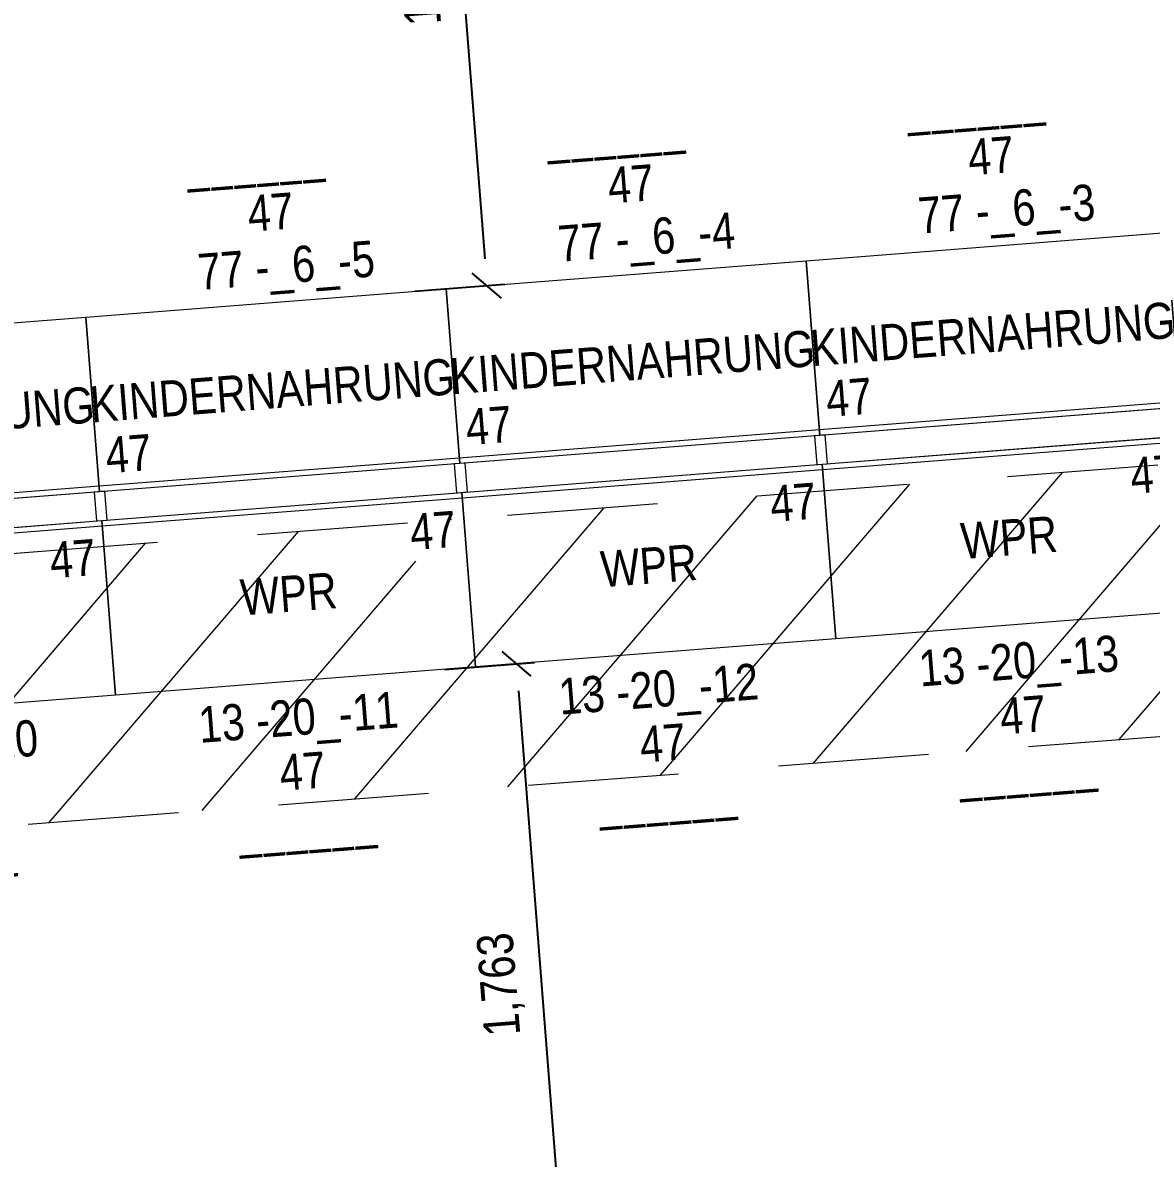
# Model space of a CAD drawing. Header units: millimetres. Extents: x 1954135 to 2038297, y 1349223 to 1397094.
# Drawn here: x 1982601 to 1985725, y 1374464 to 1377608 of the extents above; entities that cross this region are included whole.
import ezdxf
from ezdxf.enums import TextEntityAlignment as Align

# ---------------------------------------------------------------- set-up
doc = ezdxf.new("R2010")
doc.units = ezdxf.units.MM
doc.header["$MEASUREMENT"] = 0
doc.linetypes.add('DGN Style 2', pattern=[694.23873, 416.543238, -277.695492])
doc.layers.get('Defpoints').update_dxf_attribs({"lineweight": 0})
for name, color, linetype, lineweight in [('01_Grundriss', 7, 'Continuous', 0), ('10_Einrichtung', 7, 'Continuous', 0), ('10_Einrichtung (Construction)', 7, 'Continuous', 0), ('20_Sortimentierung', 7, 'Continuous', 0), ('21_Modulnummer', 7, 'Continuous', 0), ('TXT Schrift allgemein', 7, 'Continuous', 13)]:
    doc.layers.add(name, color=color, linetype=linetype, lineweight=lineweight)
doc.styles.add('Rossmann', font='ARIALN.TTF', dxfattribs={"height": 100})
doc.styles.add('Style-Arial Narrow', font='ARIALN.TTF')
doc.dimstyles.new('Rossmann', dxfattribs={"dimtxt": 100, "dimasz": 75, "dimexe": 50, "dimexo": 0.0625, "dimgap": 50, "dimtad": 1, "dimdec": 3, "dimlfac": 0.001, "dimzin": 3, "dimtxsty": 'Rossmann', "dimcen": 0, "dimadec": 3, "dimazin": 0, "dimtfac": 1, "dimtdec": 0, "dimtofl": 0, "dimtmove": 0, "dimatfit": 1, "dimfxl": 200, "dimfxlon": 1, "dimfrac": 2, "dimtolj": 1, "dimtzin": 3, "dimarcsym": 0})

# ---------------------------------------------------------------- blocks, each defined once
blk = doc.blocks.new('_Oblique-1')
at = {"color": 0, "linetype": 'ByBlock', "lineweight": -2}
blk.add_line((0.5, 0.5), (-0.5, -0.5), dxfattribs=at)
blk = doc.blocks.new('*D379')
at = {"layer": '10_Einrichtung', "color": 0, "linetype": 'ByBlock', "lineweight": -2, "transparency": 16777216}
for p, q in [((1983768.6, 1375817.3), (1984017.8, 1375836.8)), ((1983906.2, 1374060), (1984155.4, 1374079.5))]:
    blk.add_line(p, q, dxfattribs=at)
at = {"layer": '10_Einrichtung', "color": 0, "linetype": 'Continuous', "lineweight": -2, "transparency": 16777216}
blk.add_line((1983973.9, 1375758.1), (1984099.7, 1374150.3), dxfattribs=at)
at = {"layer": 'Defpoints', "color": 0, "linetype": 'Continuous', "lineweight": 0, "transparency": 16777216}
for p in [(1983356.6, 1375785), (1984105.5, 1374075.6), (1983264.8, 1374009.8)]:
    blk.add_point(p, dxfattribs=at)
at = {"layer": '10_Einrichtung', "color": 0, "linetype": 'Continuous', "lineweight": -2, "transparency": 16777216, "xscale": 75, "yscale": 75, "zscale": 75}
for p, rotation in [((1983968, 1375832.9), 94.47537400066294), ((1984105.5, 1374075.6), 274.475374000663)]:
    blk.add_blockref('_Oblique-1', p, dxfattribs=dict(at, rotation=rotation))
at = {"layer": '10_Einrichtung', "color": 0, "linetype": 'Continuous', "lineweight": 0, "transparency": 16777216, "insert": (1983927, 1374945.6), "char_height": 100, "attachment_point": 5, "rotation": 94.4754, "style": 'Style-Arial Narrow'}
blk.add_mtext('\\A1;1,763', dxfattribs=at)
blk = doc.blocks.new('*D386')
at = {"layer": '10_Einrichtung', "color": 0, "linetype": 'ByBlock', "lineweight": -2, "transparency": 16777216}
for p, q in [((1983550.1, 1378608.7), (1983799.4, 1378628.2)), ((1983686.7, 1376864.1), (1983935.9, 1376883.6))]:
    blk.add_line(p, q, dxfattribs=at)
at = {"layer": '10_Einrichtung', "color": 0, "linetype": 'Continuous', "lineweight": -2, "transparency": 16777216}
blk.add_line((1983755.4, 1378549.6), (1983880.2, 1376954.4), dxfattribs=at)
at = {"layer": 'Defpoints', "color": 0, "linetype": 'Continuous', "lineweight": 0, "transparency": 16777216}
for p in [(1983317.6, 1378590.5), (1983886.1, 1376879.7), (1983274.7, 1376831.8)]:
    blk.add_point(p, dxfattribs=at)
at = {"layer": '10_Einrichtung', "color": 0, "linetype": 'Continuous', "lineweight": -2, "transparency": 16777216, "xscale": 75, "yscale": 75, "zscale": 75}
for p, rotation in [((1983749.5, 1378624.3), 94.47537400066294), ((1983886.1, 1376879.7), 274.475374000663)]:
    blk.add_blockref('_Oblique-1', p, dxfattribs=dict(at, rotation=rotation))
at = {"layer": '10_Einrichtung', "color": 0, "linetype": 'Continuous', "lineweight": 0, "transparency": 16777216, "insert": (1983708, 1377743.4), "char_height": 100, "attachment_point": 5, "rotation": 94.4754, "style": 'Style-Arial Narrow'}
blk.add_mtext('\\A1;1,750', dxfattribs=at)
blk = doc.blocks.new('*U912')
at = {"layer": '10_Einrichtung', "color": 7, "linetype": 'Continuous', "lineweight": 0}
blk.add_line((-500, 187.5), (500, 187.5), dxfattribs=at)
at = {"layer": '10_Einrichtung', "color": 7, "linetype": 'Continuous', "lineweight": 0, "flags": 128}
for points in [[(-485, 282.5), (-515, 282.5), (-515, 202.5), (-485, 202.5)], [(515, 282.5), (485, 282.5), (485, 202.5), (515, 202.5)], [(-500, 202.5), (500, 202.5), (500, -282.5), (-500, -282.5)]]:
    blk.add_lwpolyline(points, close=True, dxfattribs=at)
at = {"layer": '10_Einrichtung (Construction)', "color": 3, "linetype": 'Continuous', "lineweight": 0}
for p, q in [((-500, 202.5), (-500, -282.5)), ((500, 202.5), (500, -282.5))]:
    blk.add_line(p, q, dxfattribs=at)
at = {"layer": '10_Einrichtung (Construction)', "color": 5, "linetype": 'Continuous', "lineweight": 0}
blk.add_line((-500, 202.5), (500, 202.5), dxfattribs=at)
at = {"layer": '10_Einrichtung', "color": 7, "linetype": 'Continuous', "lineweight": 0, "style": 'Rossmann'}
blk.add_text('47', height=100, rotation=180, dxfattribs=at).set_placement((411.7, 103.6), align=Align.MIDDLE_CENTER)
blk = doc.blocks.new('R1 47_77')
at = {"layer": '10_Einrichtung', "color": 7, "linetype": 'Continuous', "lineweight": 0}
blk.add_blockref('*U912', (500, -242.5), dxfattribs=at)
blk = doc.blocks.new('I1 47_77')
at = {"layer": '10_Einrichtung', "color": 7, "linetype": 'Continuous', "lineweight": 0}
blk.add_blockref('R1 47_77', (0, 0), dxfattribs=at)
at = {"layer": '20_Sortimentierung', "color": 7, "linetype": 'Continuous', "lineweight": 0, "style": 'Style-Arial Narrow'}
blk.add_attdef('I1 47_77_0', text='', height=100, rotation=180, dxfattribs=at).set_placement((501.1, -282.5), align=Align.MIDDLE_CENTER)
at = {"layer": '21_Modulnummer', "color": 7, "linetype": 'Continuous', "lineweight": 0, "insert": (435.8, -675), "char_height": 100, "attachment_point": 2, "rotation": 180, "line_spacing_factor": 0.6, "style": 'Style-Arial Narrow'}
blk.add_mtext('77 -_6_-6', dxfattribs=at)
at = {"layer": '21_Modulnummer', "color": 251, "linetype": 'Continuous', "lineweight": 0, "style": 'Style-Arial Narrow'}
blk.add_attdef('I1 47_77_0', text='', height=100, rotation=180, dxfattribs=at).set_placement((467.6, -825), align=Align.TOP_CENTER)
at = {"layer": '21_Modulnummer', "color": 5, "linetype": 'Continuous', "lineweight": 0, "style": 'Style-Arial Narrow'}
blk.add_attdef('I1 47_77_0', text='', height=100, rotation=180, dxfattribs=at).set_placement((500, -975), align=Align.TOP_CENTER)
blk = doc.blocks.new('*U915')
at = {"layer": '10_Einrichtung', "color": 7, "linetype": 'Continuous', "lineweight": 0}
blk.add_line((-500, 187.5), (500, 187.5), dxfattribs=at)
at = {"layer": '10_Einrichtung', "color": 7, "linetype": 'Continuous', "lineweight": 0, "flags": 128}
for points in [[(-485, 282.5), (-515, 282.5), (-515, 202.5), (-485, 202.5)], [(515, 282.5), (485, 282.5), (485, 202.5), (515, 202.5)], [(-500, 202.5), (500, 202.5), (500, -282.5), (-500, -282.5)]]:
    blk.add_lwpolyline(points, close=True, dxfattribs=at)
at = {"layer": '10_Einrichtung (Construction)', "color": 3, "linetype": 'Continuous', "lineweight": 0}
for p, q in [((-500, 202.5), (-500, -282.5)), ((500, 202.5), (500, -282.5))]:
    blk.add_line(p, q, dxfattribs=at)
at = {"layer": '10_Einrichtung (Construction)', "color": 5, "linetype": 'Continuous', "lineweight": 0}
blk.add_line((-500, 202.5), (500, 202.5), dxfattribs=at)
at = {"layer": '10_Einrichtung', "color": 7, "linetype": 'Continuous', "lineweight": 0, "style": 'Rossmann'}
blk.add_text('47', height=100, rotation=180, dxfattribs=at).set_placement((411.7, 103.6), align=Align.MIDDLE_CENTER)
blk = doc.blocks.new('R1 47_78')
at = {"layer": '10_Einrichtung', "color": 7, "linetype": 'Continuous', "lineweight": 0}
blk.add_blockref('*U915', (500, -242.5), dxfattribs=at)
blk = doc.blocks.new('I1 47_78')
at = {"layer": '10_Einrichtung', "color": 7, "linetype": 'Continuous', "lineweight": 0}
blk.add_blockref('R1 47_78', (0, 0), dxfattribs=at)
at = {"layer": '20_Sortimentierung', "color": 7, "linetype": 'Continuous', "lineweight": 0, "style": 'Style-Arial Narrow'}
blk.add_attdef('I1 47_78_0', text='', height=100, rotation=180, dxfattribs=at).set_placement((501.1, -282.5), align=Align.MIDDLE_CENTER)
at = {"layer": '21_Modulnummer', "color": 7, "linetype": 'Continuous', "lineweight": 0, "insert": (435.8, -675), "char_height": 100, "attachment_point": 2, "rotation": 180, "line_spacing_factor": 0.6, "style": 'Style-Arial Narrow'}
blk.add_mtext('77 -_6_-5', dxfattribs=at)
at = {"layer": '21_Modulnummer', "color": 251, "linetype": 'Continuous', "lineweight": 0, "style": 'Style-Arial Narrow'}
blk.add_attdef('I1 47_78_0', text='', height=100, rotation=180, dxfattribs=at).set_placement((467.6, -825), align=Align.TOP_CENTER)
at = {"layer": '21_Modulnummer', "color": 5, "linetype": 'Continuous', "lineweight": 0, "style": 'Style-Arial Narrow'}
blk.add_attdef('I1 47_78_0', text='', height=100, rotation=180, dxfattribs=at).set_placement((500, -975), align=Align.TOP_CENTER)
blk = doc.blocks.new('*U918')
at = {"layer": '10_Einrichtung', "color": 7, "linetype": 'Continuous', "lineweight": 0}
blk.add_line((-500, 187.5), (500, 187.5), dxfattribs=at)
at = {"layer": '10_Einrichtung', "color": 7, "linetype": 'Continuous', "lineweight": 0, "flags": 128}
for points in [[(-485, 282.5), (-515, 282.5), (-515, 202.5), (-485, 202.5)], [(515, 282.5), (485, 282.5), (485, 202.5), (515, 202.5)], [(-500, 202.5), (500, 202.5), (500, -282.5), (-500, -282.5)]]:
    blk.add_lwpolyline(points, close=True, dxfattribs=at)
at = {"layer": '10_Einrichtung (Construction)', "color": 3, "linetype": 'Continuous', "lineweight": 0}
for p, q in [((-500, 202.5), (-500, -282.5)), ((500, 202.5), (500, -282.5))]:
    blk.add_line(p, q, dxfattribs=at)
at = {"layer": '10_Einrichtung (Construction)', "color": 5, "linetype": 'Continuous', "lineweight": 0}
blk.add_line((-500, 202.5), (500, 202.5), dxfattribs=at)
at = {"layer": '10_Einrichtung', "color": 7, "linetype": 'Continuous', "lineweight": 0, "style": 'Rossmann'}
blk.add_text('47', height=100, rotation=180, dxfattribs=at).set_placement((411.7, 103.6), align=Align.MIDDLE_CENTER)
blk = doc.blocks.new('R1 47_79')
at = {"layer": '10_Einrichtung', "color": 7, "linetype": 'Continuous', "lineweight": 0}
blk.add_blockref('*U918', (500, -242.5), dxfattribs=at)
blk = doc.blocks.new('I1 47_79')
at = {"layer": '10_Einrichtung', "color": 7, "linetype": 'Continuous', "lineweight": 0}
blk.add_blockref('R1 47_79', (0, 0), dxfattribs=at)
at = {"layer": '20_Sortimentierung', "color": 7, "linetype": 'Continuous', "lineweight": 0, "style": 'Style-Arial Narrow'}
blk.add_attdef('I1 47_79_0', text='', height=100, rotation=180, dxfattribs=at).set_placement((501.1, -282.5), align=Align.MIDDLE_CENTER)
at = {"layer": '21_Modulnummer', "color": 7, "linetype": 'Continuous', "lineweight": 0, "insert": (435.8, -675), "char_height": 100, "attachment_point": 2, "rotation": 180, "line_spacing_factor": 0.6, "style": 'Style-Arial Narrow'}
blk.add_mtext('77 -_6_-4', dxfattribs=at)
at = {"layer": '21_Modulnummer', "color": 251, "linetype": 'Continuous', "lineweight": 0, "style": 'Style-Arial Narrow'}
blk.add_attdef('I1 47_79_0', text='', height=100, rotation=180, dxfattribs=at).set_placement((467.6, -825), align=Align.TOP_CENTER)
at = {"layer": '21_Modulnummer', "color": 5, "linetype": 'Continuous', "lineweight": 0, "style": 'Style-Arial Narrow'}
blk.add_attdef('I1 47_79_0', text='', height=100, rotation=180, dxfattribs=at).set_placement((500, -975), align=Align.TOP_CENTER)
blk = doc.blocks.new('*U921')
at = {"layer": '10_Einrichtung', "color": 7, "linetype": 'Continuous', "lineweight": 0}
blk.add_line((-500, 187.5), (500, 187.5), dxfattribs=at)
at = {"layer": '10_Einrichtung', "color": 7, "linetype": 'Continuous', "lineweight": 0, "flags": 128}
for points in [[(-485, 282.5), (-515, 282.5), (-515, 202.5), (-485, 202.5)], [(515, 282.5), (485, 282.5), (485, 202.5), (515, 202.5)], [(-500, 202.5), (500, 202.5), (500, -282.5), (-500, -282.5)]]:
    blk.add_lwpolyline(points, close=True, dxfattribs=at)
at = {"layer": '10_Einrichtung (Construction)', "color": 3, "linetype": 'Continuous', "lineweight": 0}
for p, q in [((-500, 202.5), (-500, -282.5)), ((500, 202.5), (500, -282.5))]:
    blk.add_line(p, q, dxfattribs=at)
at = {"layer": '10_Einrichtung (Construction)', "color": 5, "linetype": 'Continuous', "lineweight": 0}
blk.add_line((-500, 202.5), (500, 202.5), dxfattribs=at)
at = {"layer": '10_Einrichtung', "color": 7, "linetype": 'Continuous', "lineweight": 0, "style": 'Rossmann'}
blk.add_text('47', height=100, rotation=180, dxfattribs=at).set_placement((411.7, 103.6), align=Align.MIDDLE_CENTER)
blk = doc.blocks.new('R1 47_80')
at = {"layer": '10_Einrichtung', "color": 7, "linetype": 'Continuous', "lineweight": 0}
blk.add_blockref('*U921', (500, -242.5), dxfattribs=at)
blk = doc.blocks.new('I1 47_80')
at = {"layer": '10_Einrichtung', "color": 7, "linetype": 'Continuous', "lineweight": 0}
blk.add_blockref('R1 47_80', (0, 0), dxfattribs=at)
at = {"layer": '20_Sortimentierung', "color": 7, "linetype": 'Continuous', "lineweight": 0, "style": 'Style-Arial Narrow'}
blk.add_attdef('I1 47_80_0', text='', height=100, rotation=180, dxfattribs=at).set_placement((501.1, -282.5), align=Align.MIDDLE_CENTER)
at = {"layer": '21_Modulnummer', "color": 7, "linetype": 'Continuous', "lineweight": 0, "insert": (435.8, -675), "char_height": 100, "attachment_point": 2, "rotation": 180, "line_spacing_factor": 0.6, "style": 'Style-Arial Narrow'}
blk.add_mtext('77 -_6_-3', dxfattribs=at)
at = {"layer": '21_Modulnummer', "color": 251, "linetype": 'Continuous', "lineweight": 0, "style": 'Style-Arial Narrow'}
blk.add_attdef('I1 47_80_0', text='', height=100, rotation=180, dxfattribs=at).set_placement((467.6, -825), align=Align.TOP_CENTER)
at = {"layer": '21_Modulnummer', "color": 5, "linetype": 'Continuous', "lineweight": 0, "style": 'Style-Arial Narrow'}
blk.add_attdef('I1 47_80_0', text='', height=100, rotation=180, dxfattribs=at).set_placement((500, -975), align=Align.TOP_CENTER)
blk = doc.blocks.new('*U966')
at = {"layer": '10_Einrichtung', "color": 7, "linetype": 'Continuous', "lineweight": 0}
blk.add_line((-500, 187.5), (500, 187.5), dxfattribs=at)
at = {"layer": '10_Einrichtung', "color": 7, "linetype": 'Continuous', "lineweight": 0, "flags": 128}
for points in [[(-485, 282.5), (-515, 282.5), (-515, 202.5), (-485, 202.5)], [(515, 282.5), (485, 282.5), (485, 202.5), (515, 202.5)], [(-500, 202.5), (500, 202.5), (500, -282.5), (-500, -282.5)]]:
    blk.add_lwpolyline(points, close=True, dxfattribs=at)
at = {"layer": '10_Einrichtung (Construction)', "color": 3, "linetype": 'Continuous', "lineweight": 0}
for p, q in [((-500, 202.5), (-500, -282.5)), ((500, 202.5), (500, -282.5))]:
    blk.add_line(p, q, dxfattribs=at)
at = {"layer": '10_Einrichtung (Construction)', "color": 5, "linetype": 'Continuous', "lineweight": 0}
blk.add_line((-500, 202.5), (500, 202.5), dxfattribs=at)
at = {"layer": '10_Einrichtung', "color": 7, "linetype": 'Continuous', "lineweight": 0, "style": 'Rossmann'}
blk.add_text('47', height=100, dxfattribs=at).set_placement((411.7, 103.6), align=Align.MIDDLE_CENTER)
blk = doc.blocks.new('R1 47_95')
at = {"layer": '10_Einrichtung', "color": 7, "linetype": 'Continuous', "lineweight": 0}
blk.add_blockref('*U966', (500, -242.5), dxfattribs=at)
blk = doc.blocks.new('I1 47_95')
at = {"layer": '10_Einrichtung', "color": 7, "linetype": 'Continuous', "lineweight": 0}
blk.add_blockref('R1 47_95', (0, 0), dxfattribs=at)
at = {"layer": '20_Sortimentierung', "color": 7, "linetype": 'Continuous', "lineweight": 0, "style": 'Style-Arial Narrow'}
blk.add_attdef('I1 47_95_0', text='', height=100, dxfattribs=at).set_placement((500, -282.5), align=Align.MIDDLE_CENTER)
at = {"layer": '21_Modulnummer', "color": 7, "linetype": 'Continuous', "lineweight": 0, "insert": (500, -575), "char_height": 100, "attachment_point": 2, "line_spacing_factor": 0.6, "style": 'Style-Arial Narrow'}
blk.add_mtext('13 -20_-13', dxfattribs=at)
at = {"layer": '21_Modulnummer', "color": 251, "linetype": 'Continuous', "lineweight": 0, "style": 'Style-Arial Narrow'}
blk.add_attdef('I1 47_95_0', text='', height=100, dxfattribs=at).set_placement((500, -725), align=Align.TOP_CENTER)
at = {"layer": '21_Modulnummer', "color": 5, "linetype": 'Continuous', "lineweight": 0, "style": 'Style-Arial Narrow'}
blk.add_attdef('I1 47_95_0', text='', height=100, dxfattribs=at).set_placement((500, -875), align=Align.TOP_CENTER)
blk = doc.blocks.new('*U969')
at = {"layer": '10_Einrichtung', "color": 7, "linetype": 'Continuous', "lineweight": 0}
blk.add_line((-500, 187.5), (500, 187.5), dxfattribs=at)
at = {"layer": '10_Einrichtung', "color": 7, "linetype": 'Continuous', "lineweight": 0, "flags": 128}
for points in [[(-485, 282.5), (-515, 282.5), (-515, 202.5), (-485, 202.5)], [(515, 282.5), (485, 282.5), (485, 202.5), (515, 202.5)], [(-500, 202.5), (500, 202.5), (500, -282.5), (-500, -282.5)]]:
    blk.add_lwpolyline(points, close=True, dxfattribs=at)
at = {"layer": '10_Einrichtung (Construction)', "color": 3, "linetype": 'Continuous', "lineweight": 0}
for p, q in [((-500, 202.5), (-500, -282.5)), ((500, 202.5), (500, -282.5))]:
    blk.add_line(p, q, dxfattribs=at)
at = {"layer": '10_Einrichtung (Construction)', "color": 5, "linetype": 'Continuous', "lineweight": 0}
blk.add_line((-500, 202.5), (500, 202.5), dxfattribs=at)
at = {"layer": '10_Einrichtung', "color": 7, "linetype": 'Continuous', "lineweight": 0, "style": 'Rossmann'}
blk.add_text('47', height=100, dxfattribs=at).set_placement((411.7, 103.6), align=Align.MIDDLE_CENTER)
blk = doc.blocks.new('R1 47_96')
at = {"layer": '10_Einrichtung', "color": 7, "linetype": 'Continuous', "lineweight": 0}
blk.add_blockref('*U969', (500, -242.5), dxfattribs=at)
blk = doc.blocks.new('I1 47_96')
at = {"layer": '10_Einrichtung', "color": 7, "linetype": 'Continuous', "lineweight": 0}
blk.add_blockref('R1 47_96', (0, 0), dxfattribs=at)
at = {"layer": '20_Sortimentierung', "color": 7, "linetype": 'Continuous', "lineweight": 0, "style": 'Style-Arial Narrow'}
blk.add_attdef('I1 47_96_0', text='', height=100, dxfattribs=at).set_placement((500, -282.5), align=Align.MIDDLE_CENTER)
at = {"layer": '21_Modulnummer', "color": 7, "linetype": 'Continuous', "lineweight": 0, "insert": (500, -575), "char_height": 100, "attachment_point": 2, "line_spacing_factor": 0.6, "style": 'Style-Arial Narrow'}
blk.add_mtext('13 -20_-12', dxfattribs=at)
at = {"layer": '21_Modulnummer', "color": 251, "linetype": 'Continuous', "lineweight": 0, "style": 'Style-Arial Narrow'}
blk.add_attdef('I1 47_96_0', text='', height=100, dxfattribs=at).set_placement((500, -725), align=Align.TOP_CENTER)
at = {"layer": '21_Modulnummer', "color": 5, "linetype": 'Continuous', "lineweight": 0, "style": 'Style-Arial Narrow'}
blk.add_attdef('I1 47_96_0', text='', height=100, dxfattribs=at).set_placement((500, -875), align=Align.TOP_CENTER)
blk = doc.blocks.new('*U972')
at = {"layer": '10_Einrichtung', "color": 7, "linetype": 'Continuous', "lineweight": 0}
blk.add_line((-500, 187.5), (500, 187.5), dxfattribs=at)
at = {"layer": '10_Einrichtung', "color": 7, "linetype": 'Continuous', "lineweight": 0, "flags": 128}
for points in [[(-485, 282.5), (-515, 282.5), (-515, 202.5), (-485, 202.5)], [(515, 282.5), (485, 282.5), (485, 202.5), (515, 202.5)], [(-500, 202.5), (500, 202.5), (500, -282.5), (-500, -282.5)]]:
    blk.add_lwpolyline(points, close=True, dxfattribs=at)
at = {"layer": '10_Einrichtung (Construction)', "color": 3, "linetype": 'Continuous', "lineweight": 0}
for p, q in [((-500, 202.5), (-500, -282.5)), ((500, 202.5), (500, -282.5))]:
    blk.add_line(p, q, dxfattribs=at)
at = {"layer": '10_Einrichtung (Construction)', "color": 5, "linetype": 'Continuous', "lineweight": 0}
blk.add_line((-500, 202.5), (500, 202.5), dxfattribs=at)
at = {"layer": '10_Einrichtung', "color": 7, "linetype": 'Continuous', "lineweight": 0, "style": 'Rossmann'}
blk.add_text('47', height=100, dxfattribs=at).set_placement((411.7, 103.6), align=Align.MIDDLE_CENTER)
blk = doc.blocks.new('R1 47_97')
at = {"layer": '10_Einrichtung', "color": 7, "linetype": 'Continuous', "lineweight": 0}
blk.add_blockref('*U972', (500, -242.5), dxfattribs=at)
blk = doc.blocks.new('I1 47_97')
at = {"layer": '10_Einrichtung', "color": 7, "linetype": 'Continuous', "lineweight": 0}
blk.add_blockref('R1 47_97', (0, 0), dxfattribs=at)
at = {"layer": '20_Sortimentierung', "color": 7, "linetype": 'Continuous', "lineweight": 0, "style": 'Style-Arial Narrow'}
blk.add_attdef('I1 47_97_0', text='', height=100, dxfattribs=at).set_placement((500, -282.5), align=Align.MIDDLE_CENTER)
at = {"layer": '21_Modulnummer', "color": 7, "linetype": 'Continuous', "lineweight": 0, "insert": (500, -575), "char_height": 100, "attachment_point": 2, "line_spacing_factor": 0.6, "style": 'Style-Arial Narrow'}
blk.add_mtext('13 -20_-11', dxfattribs=at)
at = {"layer": '21_Modulnummer', "color": 251, "linetype": 'Continuous', "lineweight": 0, "style": 'Style-Arial Narrow'}
blk.add_attdef('I1 47_97_0', text='', height=100, dxfattribs=at).set_placement((500, -725), align=Align.TOP_CENTER)
at = {"layer": '21_Modulnummer', "color": 5, "linetype": 'Continuous', "lineweight": 0, "style": 'Style-Arial Narrow'}
blk.add_attdef('I1 47_97_0', text='', height=100, dxfattribs=at).set_placement((500, -875), align=Align.TOP_CENTER)
blk = doc.blocks.new('*U975')
at = {"layer": '10_Einrichtung', "color": 7, "linetype": 'Continuous', "lineweight": 0}
blk.add_line((-500, 187.5), (500, 187.5), dxfattribs=at)
at = {"layer": '10_Einrichtung', "color": 7, "linetype": 'Continuous', "lineweight": 0, "flags": 128}
for points in [[(-485, 282.5), (-515, 282.5), (-515, 202.5), (-485, 202.5)], [(515, 282.5), (485, 282.5), (485, 202.5), (515, 202.5)], [(-500, 202.5), (500, 202.5), (500, -282.5), (-500, -282.5)]]:
    blk.add_lwpolyline(points, close=True, dxfattribs=at)
at = {"layer": '10_Einrichtung (Construction)', "color": 3, "linetype": 'Continuous', "lineweight": 0}
for p, q in [((-500, 202.5), (-500, -282.5)), ((500, 202.5), (500, -282.5))]:
    blk.add_line(p, q, dxfattribs=at)
at = {"layer": '10_Einrichtung (Construction)', "color": 5, "linetype": 'Continuous', "lineweight": 0}
blk.add_line((-500, 202.5), (500, 202.5), dxfattribs=at)
at = {"layer": '10_Einrichtung', "color": 7, "linetype": 'Continuous', "lineweight": 0, "style": 'Rossmann'}
blk.add_text('47', height=100, dxfattribs=at).set_placement((411.7, 103.6), align=Align.MIDDLE_CENTER)
blk = doc.blocks.new('R1 47_98')
at = {"layer": '10_Einrichtung', "color": 7, "linetype": 'Continuous', "lineweight": 0}
blk.add_blockref('*U975', (500, -242.5), dxfattribs=at)
blk = doc.blocks.new('I1 47_98')
at = {"layer": '10_Einrichtung', "color": 7, "linetype": 'Continuous', "lineweight": 0}
blk.add_blockref('R1 47_98', (0, 0), dxfattribs=at)
at = {"layer": '20_Sortimentierung', "color": 7, "linetype": 'Continuous', "lineweight": 0, "style": 'Style-Arial Narrow'}
blk.add_attdef('I1 47_98_0', text='', height=100, dxfattribs=at).set_placement((500, -282.5), align=Align.MIDDLE_CENTER)
at = {"layer": '21_Modulnummer', "color": 7, "linetype": 'Continuous', "lineweight": 0, "insert": (500, -575), "char_height": 100, "attachment_point": 2, "line_spacing_factor": 0.6, "style": 'Style-Arial Narrow'}
blk.add_mtext('13 -20_-10', dxfattribs=at)
at = {"layer": '21_Modulnummer', "color": 251, "linetype": 'Continuous', "lineweight": 0, "style": 'Style-Arial Narrow'}
blk.add_attdef('I1 47_98_0', text='', height=100, dxfattribs=at).set_placement((500, -725), align=Align.TOP_CENTER)
at = {"layer": '21_Modulnummer', "color": 5, "linetype": 'Continuous', "lineweight": 0, "style": 'Style-Arial Narrow'}
blk.add_attdef('I1 47_98_0', text='', height=100, dxfattribs=at).set_placement((500, -875), align=Align.TOP_CENTER)
blk = doc.blocks.new('Schraffur-A0591KVM3P')
at = {"color": 0, "linetype": 'ByBlock', "lineweight": -2}
for p, q in [((982.74, 0), (1057.74, 75)), ((1035.73, 10.57), (1100.17, 75)), ((1067.59, 0), (1142.59, 75)), ((1110.02, 0), (1185.02, 75)), ((1152.44, 0), (1227.44, 75)), ((1194.87, 0), (1269.87, 75)), ((1248.03, 10.73), (1312.3, 75)), ((1279.72, 0), (1354.72, 75)), ((1322.15, 0), (1397.15, 75))]:
    blk.add_line(p, q, dxfattribs=at)
blk.add_point((1237.3, 0), dxfattribs=at)

msp = doc.modelspace()

# ---------------------------------------------------------------- linework, layer by layer
at = {"layer": '01_Grundriss', "color": 251, "linetype": 'DGN Style 2'}
for p, q in [((1974945.2331, 1375547.0482), (1996124.5009, 1377188.2)), ((1975003.1833, 1374799.1945), (1996182.451, 1376440.3463))]:
    msp.add_line(p, q, dxfattribs=at)

# ---------------------------------------------------------------- block references
at = {"layer": '01_Grundriss', "color": 251, "linetype": 'DGN Style 2', "xscale": 10.0012742040222, "yscale": 10.0012742040222, "zscale": 10.0012742040222, "rotation": 184.430915596704}
msp.add_blockref('Schraffur-A0591KVM3P', (1996124.5001, 1377188.2008), dxfattribs=at)
at = {"layer": 'TXT Schrift allgemein'}
ref = msp.add_blockref('I1 47_80', (1985808.0152, 1376503.492), dxfattribs=dict(at, rotation=184.4753740006629))
ref.add_attrib('I1 47_80_0', '47', dxfattribs={"layer": '21_Modulnummer', "color": 251, "linetype": 'Continuous', "lineweight": 0, "height": 100, "rotation": 4.475374, "style": 'Style-Arial Narrow'}).set_placement((1985277.498, 1377289.4919), align=Align.TOP_CENTER)
ref.add_attrib('I1 47_80_0', 'KINDERNAHRUNG', dxfattribs={"layer": '20_Sortimentierung', "color": 7, "linetype": 'Continuous', "lineweight": 0, "height": 100, "rotation": 4.475374, "style": 'Style-Arial Narrow'}).set_placement((1985286.4182, 1376746.031), align=Align.MIDDLE_CENTER)
ref.add_attrib('I1 47_80_0', '______', dxfattribs={"layer": '21_Modulnummer', "color": 5, "linetype": 'Continuous', "lineweight": 0, "height": 100, "rotation": 4.475374, "style": 'Style-Arial Narrow'}).set_placement((1985233.4598, 1377436.5039), align=Align.TOP_CENTER)
ref = msp.add_blockref('I1 47_79', (1984811.0642, 1376425.4614), dxfattribs=dict(at, rotation=184.4753740006629))
ref.add_attrib('I1 47_79_0', '47', dxfattribs={"layer": '21_Modulnummer', "color": 251, "linetype": 'Continuous', "lineweight": 0, "height": 100, "rotation": 4.475374, "style": 'Style-Arial Narrow'}).set_placement((1984280.547, 1377211.4613), align=Align.TOP_CENTER)
ref.add_attrib('I1 47_79_0', 'KINDERNAHRUNG', dxfattribs={"layer": '20_Sortimentierung', "color": 7, "linetype": 'Continuous', "lineweight": 0, "height": 100, "rotation": 4.475374, "style": 'Style-Arial Narrow'}).set_placement((1984289.4673, 1376668.0003), align=Align.MIDDLE_CENTER)
ref.add_attrib('I1 47_79_0', '______', dxfattribs={"layer": '21_Modulnummer', "color": 5, "linetype": 'Continuous', "lineweight": 0, "height": 100, "rotation": 4.475374, "style": 'Style-Arial Narrow'}).set_placement((1984236.5089, 1377358.4732), align=Align.TOP_CENTER)
ref = msp.add_blockref('I1 47_78', (1983814.1132, 1376347.4308), dxfattribs=dict(at, rotation=184.4753740006629))
ref.add_attrib('I1 47_78_0', '47', dxfattribs={"layer": '21_Modulnummer', "color": 251, "linetype": 'Continuous', "lineweight": 0, "height": 100, "rotation": 4.475374, "style": 'Style-Arial Narrow'}).set_placement((1983283.596, 1377133.4307), align=Align.TOP_CENTER)
ref.add_attrib('I1 47_78_0', 'KINDERNAHRUNG', dxfattribs={"layer": '20_Sortimentierung', "color": 7, "linetype": 'Continuous', "lineweight": 0, "height": 100, "rotation": 4.475374, "style": 'Style-Arial Narrow'}).set_placement((1983292.5163, 1376589.9697), align=Align.MIDDLE_CENTER)
ref.add_attrib('I1 47_78_0', '______', dxfattribs={"layer": '21_Modulnummer', "color": 5, "linetype": 'Continuous', "lineweight": 0, "height": 100, "rotation": 4.475374, "style": 'Style-Arial Narrow'}).set_placement((1983239.5579, 1377280.4426), align=Align.TOP_CENTER)
ref = msp.add_blockref('I1 47_77', (1982817.1623, 1376269.4001), dxfattribs=dict(at, rotation=184.4753740006629))
ref.add_attrib('I1 47_77_0', '47', dxfattribs={"layer": '21_Modulnummer', "color": 251, "linetype": 'Continuous', "lineweight": 0, "height": 100, "rotation": 4.475374, "style": 'Style-Arial Narrow'}).set_placement((1982286.6451, 1377055.4001), align=Align.TOP_CENTER)
ref.add_attrib('I1 47_77_0', 'KINDERNAHRUNG', dxfattribs={"layer": '20_Sortimentierung', "color": 7, "linetype": 'Continuous', "lineweight": 0, "height": 100, "rotation": 4.475374, "style": 'Style-Arial Narrow'}).set_placement((1982295.5653, 1376511.9391), align=Align.MIDDLE_CENTER)
ref.add_attrib('I1 47_77_0', '______', dxfattribs={"layer": '21_Modulnummer', "color": 5, "linetype": 'Continuous', "lineweight": 0, "height": 100, "rotation": 4.475374, "style": 'Style-Arial Narrow'}).set_placement((1982242.6069, 1377202.412), align=Align.TOP_CENTER)
ref = msp.add_blockref('I1 47_95', (1984811.0642, 1376425.4614), dxfattribs=dict(at, rotation=4.475374000662932))
ref.add_attrib('I1 47_95_0', '47', dxfattribs={"layer": '21_Modulnummer', "color": 251, "linetype": 'Continuous', "lineweight": 0, "height": 100, "rotation": 4.475374, "style": 'Style-Arial Narrow'}).set_placement((1985366.1119, 1375741.6872), align=Align.TOP_CENTER)
ref.add_attrib('I1 47_95_0', 'WPR', dxfattribs={"layer": '20_Sortimentierung', "color": 7, "linetype": 'Continuous', "lineweight": 0, "height": 100, "rotation": 4.475374, "style": 'Style-Arial Narrow'}).set_placement((1985331.5833, 1376182.838), align=Align.MIDDLE_CENTER)
ref.add_attrib('I1 47_95_0', '______', dxfattribs={"layer": '21_Modulnummer', "color": 5, "linetype": 'Continuous', "lineweight": 0, "height": 100, "rotation": 4.475374, "style": 'Style-Arial Narrow'}).set_placement((1985377.8165, 1375592.1446), align=Align.TOP_CENTER)
ref = msp.add_blockref('I1 47_96', (1983814.1132, 1376347.4308), dxfattribs=dict(at, rotation=4.475374000662932))
ref.add_attrib('I1 47_96_0', '47', dxfattribs={"layer": '21_Modulnummer', "color": 251, "linetype": 'Continuous', "lineweight": 0, "height": 100, "rotation": 4.475374, "style": 'Style-Arial Narrow'}).set_placement((1984369.1609, 1375663.6566), align=Align.TOP_CENTER)
ref.add_attrib('I1 47_96_0', 'WPR', dxfattribs={"layer": '20_Sortimentierung', "color": 7, "linetype": 'Continuous', "lineweight": 0, "height": 100, "rotation": 4.475374, "style": 'Style-Arial Narrow'}).set_placement((1984334.6324, 1376104.8074), align=Align.MIDDLE_CENTER)
ref.add_attrib('I1 47_96_0', '______', dxfattribs={"layer": '21_Modulnummer', "color": 5, "linetype": 'Continuous', "lineweight": 0, "height": 100, "rotation": 4.475374, "style": 'Style-Arial Narrow'}).set_placement((1984380.8655, 1375514.114), align=Align.TOP_CENTER)
ref = msp.add_blockref('I1 47_97', (1982817.1623, 1376269.4001), dxfattribs=dict(at, rotation=4.475374000662932))
ref.add_attrib('I1 47_97_0', '47', dxfattribs={"layer": '21_Modulnummer', "color": 251, "linetype": 'Continuous', "lineweight": 0, "height": 100, "rotation": 4.475374, "style": 'Style-Arial Narrow'}).set_placement((1983372.2099, 1375585.626), align=Align.TOP_CENTER)
ref.add_attrib('I1 47_97_0', 'WPR', dxfattribs={"layer": '20_Sortimentierung', "color": 7, "linetype": 'Continuous', "lineweight": 0, "height": 100, "rotation": 4.475374, "style": 'Style-Arial Narrow'}).set_placement((1983337.6814, 1376026.7768), align=Align.MIDDLE_CENTER)
ref.add_attrib('I1 47_97_0', '______', dxfattribs={"layer": '21_Modulnummer', "color": 5, "linetype": 'Continuous', "lineweight": 0, "height": 100, "rotation": 4.475374, "style": 'Style-Arial Narrow'}).set_placement((1983383.9145, 1375436.0834), align=Align.TOP_CENTER)
ref = msp.add_blockref('I1 47_98', (1981820.2113, 1376191.3695), dxfattribs=dict(at, rotation=4.475374000662932))
ref.add_attrib('I1 47_98_0', '47', dxfattribs={"layer": '21_Modulnummer', "color": 251, "linetype": 'Continuous', "lineweight": 0, "height": 100, "rotation": 4.475374, "style": 'Style-Arial Narrow'}).set_placement((1982375.259, 1375507.5954), align=Align.TOP_CENTER)
ref.add_attrib('I1 47_98_0', 'WPR', dxfattribs={"layer": '20_Sortimentierung', "color": 7, "linetype": 'Continuous', "lineweight": 0, "height": 100, "rotation": 4.475374, "style": 'Style-Arial Narrow'}).set_placement((1982340.7304, 1375948.7462), align=Align.MIDDLE_CENTER)
ref.add_attrib('I1 47_98_0', '______', dxfattribs={"layer": '21_Modulnummer', "color": 5, "linetype": 'Continuous', "lineweight": 0, "height": 100, "rotation": 4.475374, "style": 'Style-Arial Narrow'}).set_placement((1982386.9636, 1375358.0527), align=Align.TOP_CENTER)

# ---------------------------------------------------------------- dimensions: what is measured, and where the dimension line sits
at = {"layer": '10_Einrichtung', "linetype": 'Continuous', "lineweight": 0}
for base, p1, p2, picture, middle in [((1983886.0685, 1376879.6683), (1983317.5693, 1378590.5244), (1983274.6717, 1376831.8147), '*D386', (1983708.0319, 1377743.4095)), ((1984105.5436, 1374075.5635), (1983356.6038, 1375785.0162), (1983264.8481, 1374009.7628), '*D379', (1983927.0123, 1374945.6258))]:
    dim = msp.add_linear_dim(base=base, p1=p1, p2=p2, angle=274.475374, dimstyle='Rossmann', override={"dimtxsty": 'Style-Arial Narrow', "dimblk": '_Oblique-1', "dimtdec": 3, "dimfrac": 0}, dxfattribs=at)
    dim.commit()
    dim.dimension.update_dxf_attribs({"geometry": picture, "text_midpoint": middle})

doc.saveas('drawing.dxf')
